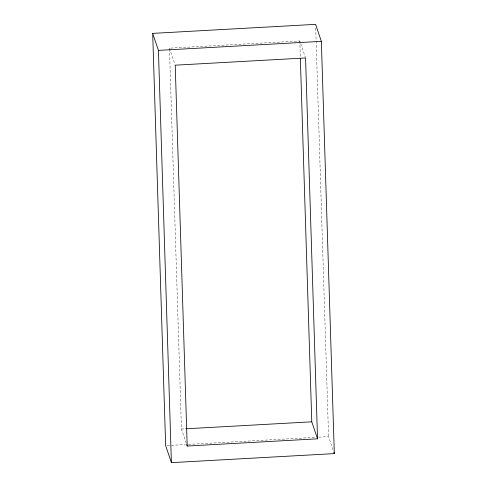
<?xml version="1.0" encoding="UTF-8"?>
<svg xmlns="http://www.w3.org/2000/svg" width="487" height="487" viewBox="0 0 487 487"><rect width="100%" height="100%" fill="white"/><g stroke="black" fill="none" stroke-linecap="round" stroke-linejoin="round"><path stroke-width="0.37" stroke-dasharray="2.44 1.83" d="M186.241 443.207L181.444 429.041L169.464 48.183L299.803 40.957L305.319 57.253M181.444 429.041L185.991 428.785M167.163 445.562L185.346 444.558M188.378 444.387L315.686 437.332M318.711 437.162L328.567 436.614L333.601 451.492M169.464 48.183L174.979 64.479M315.722 28.149L328.567 436.614M299.803 40.957L300.302 56.924"/><path stroke-width="0.73" d="M152.681 33.384L315.6 24.35L321.353 41.352L334.319 453.616L171.4 462.65L165.647 445.648L152.681 33.384L158.433 50.386L171.4 462.65M158.433 50.386L321.353 41.352M185.991 428.785L311.777 421.815L317.536 438.817L187.197 446.043L186.716 444.625M333.839 452.204L334.319 453.616M317.536 438.817L305.556 57.959L175.223 65.185L187.197 446.043M300.351 58.44L311.777 421.815"/></g></svg>
